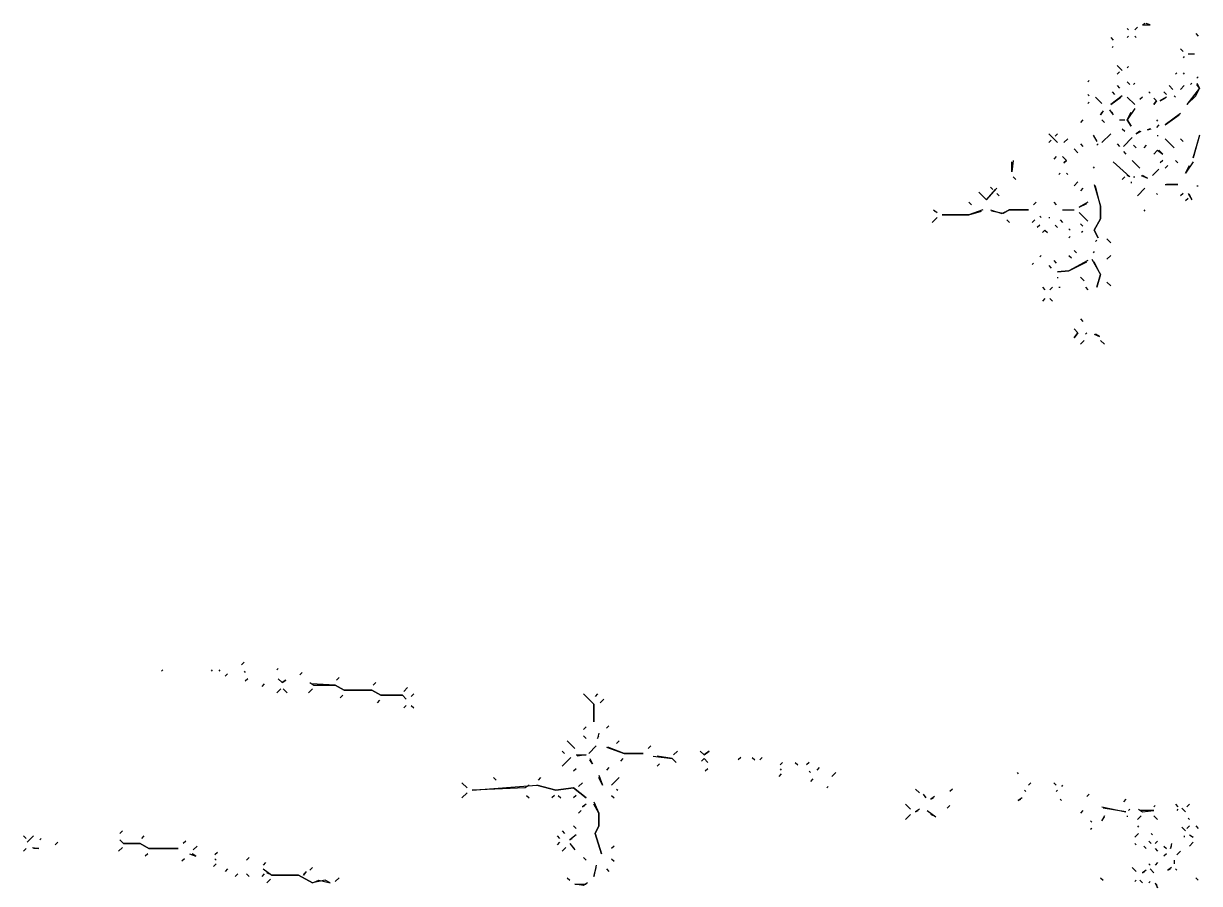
# Model space of a CAD drawing. Extents: x 1 to 2775, y -31 to 2075.
# Drawn here: x 2150 to 2304.7, y 1155.6 to 1268.7 of the extents above; entities that cross this region are included whole.
import ezdxf

# ---------------------------------------------------------------- set-up
doc = ezdxf.new("R2010")
doc.units = 0
doc.layers.add('LINEWORK', color=4, linetype='CONTINUOUS')

msp = doc.modelspace()

# ---------------------------------------------------------------- linework, layer by layer
at = {"layer": 'LINEWORK'}
for points in [[(2297.5, 1268.6667), (2297.1667, 1268.5), (2298.1667, 1268.5), (2297.6667, 1268.6667)], [(2293, 1266.8333), (2293.3333, 1266.5)], [(2295.1667, 1268), (2295.3333, 1267.8333)], [(2295.3333, 1267), (2295.1667, 1266.8333)], [(2296.5, 1268.1667), (2296.1667, 1267.8333)], [(2296.1667, 1267), (2296.3333, 1266.8333)], [(2304.1667, 1267.3333), (2304.5, 1267)], [(2293.3333, 1265.6667), (2293.1667, 1265.5)], [(2302.1667, 1265.3333), (2302.5, 1265)], [(2302.6667, 1264.3333), (2302.5, 1264.1667)], [(2303.1667, 1264.6667), (2304, 1264.6667)], [(2293.8333, 1263.1667), (2294.5, 1262.5)], [(2294.1667, 1262.3333), (2293.8333, 1262)], [(2295.3333, 1263), (2295.1667, 1262.8333)], [(2301.6667, 1262.1667), (2301.5, 1262)], [(2302.5, 1262.1667), (2302.6667, 1262)], [(2290.1667, 1261.1667), (2290, 1261)], [(2295.1667, 1261), (2295.5, 1260.6667)], [(2296.1667, 1260.8333), (2296, 1260.6667)], [(2304.3333, 1260.8333), (2304.6667, 1260.1667), (2303, 1258), (2304.1667, 1259.1667), (2304.6667, 1260.1667), (2304.3333, 1260.6667)], [(2303.6667, 1260.8333), (2303.5, 1260.6667)], [(2304.5, 1261.6667), (2304.3333, 1261.5)], [(2290, 1259.3333), (2290.1667, 1259.1667)], [(2291, 1259), (2291.8333, 1258.1667)], [(2294.5, 1259.1667), (2293, 1258), (2294.3333, 1259)], [(2293.1667, 1259.6667), (2293.5, 1259.3333)], [(2293.8333, 1260.5), (2294.1667, 1260.1667)], [(2295.1667, 1259), (2296.1667, 1258)], [(2297.1667, 1259), (2296.8333, 1258.6667)], [(2298, 1259.6667), (2298.1667, 1259.5)], [(2300.3333, 1259), (2299.5, 1258.5), (2300.1667, 1258.8333)], [(2300, 1259.6667), (2300.3333, 1259.3333)], [(2300.6667, 1260.5), (2301.1667, 1260)], [(2301.3333, 1259.1667), (2301.5, 1259)], [(2302.6667, 1260.5), (2302.1667, 1260)], [(2290.1667, 1258.3333), (2290, 1258.1667)], [(2296.1667, 1257.5), (2295.1667, 1256), (2295.6667, 1255.1667), (2295.1667, 1256), (2295.6667, 1257)], [(2298.6667, 1258.8333), (2299, 1258.5), (2298.6667, 1258), (2299, 1258.5)], [(2289.3333, 1256), (2289, 1255.6667)], [(2292, 1257.1667), (2291.6667, 1256.6667), (2291.8333, 1257)], [(2291.8333, 1256), (2292.1667, 1255.6667)], [(2292.8333, 1257.3333), (2293.3333, 1256.6667), (2293.1667, 1257)], [(2294.1667, 1256), (2294.8333, 1256)], [(2299, 1256), (2299.1667, 1255.8333)], [(2302.1667, 1256.8333), (2300.1667, 1255.3333), (2302, 1256.6667)], [(2294.5, 1254.8333), (2294.8333, 1254.5)], [(2296.8333, 1254.5), (2296.3333, 1254.1667), (2297, 1254.5)], [(2298.1667, 1254.8333), (2297.8333, 1254.6667), (2298.3333, 1254.8333)], [(2299.3333, 1255.3333), (2299, 1255)], [(2284.8333, 1254.1667), (2286, 1253)], [(2285.1667, 1253.3333), (2284.8333, 1253)], [(2286, 1254.1667), (2285.6667, 1253.8333)], [(2287.3333, 1253.5), (2286.8333, 1253)], [(2289, 1252.8333), (2289.3333, 1252.5)], [(2290.6667, 1254), (2291.1667, 1253.1667), (2290.8333, 1253.8333)], [(2291.3333, 1252.8333), (2291.1667, 1252.6667)], [(2293, 1254.1667), (2291.8333, 1253)], [(2293.8333, 1252.8333), (2294.1667, 1252.5)], [(2295.8333, 1253.6667), (2294.6667, 1252.5)], [(2299.1667, 1254), (2299.1667, 1253.8333)], [(2300.1667, 1253.5), (2301.3333, 1252.3333)], [(2302.1667, 1253.5), (2302.5, 1253.1667)], [(2304.6667, 1254), (2303.8333, 1251), (2304.6667, 1253.8333)], [(2288.1667, 1252.1667), (2288.6667, 1251.6667)], [(2294.6667, 1251.8333), (2295, 1251.5)], [(2296, 1252.6667), (2296.3333, 1252.3333)], [(2297.6667, 1252.6667), (2297.3333, 1252.3333)], [(2299.1667, 1252), (2298.6667, 1251.5), (2299.1667, 1252), (2299.8333, 1251.5), (2299.3333, 1252)], [(2280.1667, 1250.6667), (2280, 1249.1667), (2280, 1250.5)], [(2285.8333, 1251.1667), (2285.5, 1250.8333)], [(2286.6667, 1251.1667), (2287.1667, 1250.6667), (2286.8333, 1250.3333), (2287.1667, 1250.6667)], [(2290.8333, 1249.8333), (2290.6667, 1249.6667)], [(2293.3333, 1250.5), (2295.5, 1248.5), (2295.1667, 1248.6667)], [(2295.8333, 1250.6667), (2296.8333, 1249.6667)], [(2299.8333, 1250.6667), (2299.5, 1250.3333)], [(2300.5, 1250), (2300.1667, 1249.6667)], [(2301.5, 1250.6667), (2301.8333, 1250.3333)], [(2303.8333, 1250.5), (2302.8333, 1249), (2303.3333, 1250)], [(2280.1667, 1248.5), (2280.5, 1248.1667)], [(2286.3333, 1249), (2286.1667, 1248.8333)], [(2287.1667, 1249), (2287.3333, 1248.8333)], [(2294.8333, 1248.5), (2294.5, 1248.1667)], [(2296, 1248.5), (2296.1667, 1248.5)], [(2297, 1248.6667), (2297.8333, 1248.3333), (2297.1667, 1248.6667)], [(2299.3333, 1249.5), (2298.5, 1248.6667)], [(2278, 1247), (2276.6667, 1245.5), (2275.6667, 1246.5), (2276.6667, 1245.5), (2277.8333, 1246.8333)], [(2277.1667, 1247.1667), (2277.5, 1246.8333)], [(2288.6667, 1247.8333), (2288.1667, 1247.3333)], [(2289.3333, 1247), (2289, 1246.6667)], [(2290.8333, 1247.5), (2291.6667, 1244.6667), (2291.6667, 1243), (2290.8333, 1241.5), (2291.3333, 1240.5), (2290.8333, 1241.5), (2291.6667, 1243), (2291.6667, 1244.6667), (2291, 1247.3333)], [(2295.6667, 1247.8333), (2295.6667, 1247.6667)], [(2297.5, 1247), (2296.5, 1246)], [(2300.1667, 1247.5), (2301.8333, 1247.5), (2300.3333, 1247.5)], [(2304.3333, 1247.3333), (2304.5, 1247.3333)], [(2274.3333, 1245.1667), (2274.6667, 1244.8333)], [(2278, 1246.3333), (2278.3333, 1246)], [(2283.1667, 1245.1667), (2282.8333, 1244.8333)], [(2285.5, 1245.1667), (2285.8333, 1244.8333)], [(2290, 1245.1667), (2288.8333, 1244.5), (2289.8333, 1245)], [(2299, 1246.3333), (2299.1667, 1246.1667)], [(2302.5, 1246.3333), (2302.1667, 1246)], [(2303.1667, 1245.6667), (2302.8333, 1245.3333)], [(2303.1667, 1246.3333), (2303.6667, 1245.5), (2303.3333, 1246.1667)], [(2269.6667, 1244.1667), (2270.1667, 1243.8333), (2269.8333, 1244)], [(2276.1667, 1244.1667), (2274.3333, 1243.5), (2270.8333, 1243.5), (2274.3333, 1243.5), (2276, 1244)], [(2277.1667, 1244.1667), (2278.6667, 1243.6667), (2279.6667, 1244.1667), (2282.1667, 1244.1667), (2279.6667, 1244.1667), (2278.8333, 1243.6667), (2277.3333, 1244)], [(2286.6667, 1244.1667), (2288.1667, 1244.1667)], [(2288.8333, 1243.8333), (2290, 1242.6667)], [(2297.5, 1244.1667), (2297.3333, 1244)], [(2270.1667, 1243.1667), (2269.5, 1242.5)], [(2279.3333, 1242.8333), (2279.6667, 1242.5)], [(2283, 1242.8333), (2282.6667, 1242.5)], [(2283.6667, 1242.1667), (2283.3333, 1241.8333)], [(2283.6667, 1243.3333), (2283.8333, 1243.1667)], [(2284.8333, 1243.1667), (2285, 1243.1667)], [(2285.6667, 1242.1667), (2286, 1241.8333)], [(2286.3333, 1242.8333), (2286.6667, 1242.5)], [(2289, 1242.3333), (2289.3333, 1242)], [(2284.3333, 1241.5), (2284, 1241.1667), (2284.3333, 1241.5), (2284.6667, 1241.1667)], [(2287.5, 1241.6667), (2287.6667, 1241.5)], [(2287.6667, 1240.6667), (2287.5, 1240.5)], [(2289.3333, 1241.3333), (2289.1667, 1241.1667)], [(2291.1667, 1240.1667), (2291, 1240)], [(2292.5, 1240.3333), (2293, 1239.8333)], [(2283.8333, 1238.1667), (2283.6667, 1238)], [(2285.5, 1237.5), (2285.8333, 1237.1667)], [(2290, 1237.5), (2287.5, 1236.1667), (2286, 1236), (2287.5, 1236.1667), (2289.8333, 1237.3333)], [(2287.5, 1238.1667), (2287.8333, 1237.8333)], [(2288.1667, 1238.8333), (2288.5, 1238.5)], [(2290.5, 1237.6667), (2291.6667, 1235.6667), (2291.1667, 1234), (2291.6667, 1235.6667), (2290.8333, 1237.3333)], [(2290.8333, 1238.6667), (2290.6667, 1238.5)], [(2293, 1238.1667), (2292.5, 1237.6667)], [(2282.8333, 1237.1667), (2282.6667, 1237)], [(2284.8333, 1236.8333), (2285.1667, 1236.5)], [(2286, 1235.3333), (2286, 1235.1667)], [(2289, 1235.3333), (2289.5, 1234.8333)], [(2292.5, 1234.6667), (2293, 1234.1667)], [(2284, 1234), (2284.3333, 1233.6667)], [(2285.3333, 1234), (2285, 1233.6667)], [(2286.1667, 1234), (2286.3333, 1234)], [(2289.6667, 1234), (2290, 1233.6667)], [(2284.3333, 1232.5), (2284, 1232.1667)], [(2285, 1232.5), (2285.3333, 1232.1667)], [(2289, 1229.8333), (2289.3333, 1229.5)], [(2288.1667, 1228.5), (2288.6667, 1228), (2288.1667, 1227.3333), (2288.6667, 1228)], [(2289.5, 1227), (2289, 1226.5)], [(2289.8333, 1228), (2289.6667, 1227.8333)], [(2290.8333, 1227.8333), (2291.5, 1227.5), (2291, 1227.8333)], [(2291.6667, 1227), (2292.1667, 1226.5)], [(2168.3333, 1183.6667), (2168.1667, 1183.5)], [(2174.6667, 1183.6667), (2174.8333, 1183.5)], [(2175.8333, 1183.6667), (2175.6667, 1183.5)], [(2179, 1184.6667), (2178.6667, 1184.3333)], [(2179, 1183.5), (2179.1667, 1183.3333)], [(2183.5, 1183.8333), (2183.3333, 1183.6667)], [(2186.6667, 1183.3333), (2186.3333, 1183)], [(2176.8333, 1183.1667), (2176.5, 1182.8333)], [(2179.5, 1182.5), (2179.1667, 1182.1667)], [(2181.6667, 1181.8333), (2181.3333, 1181.5)], [(2183.5, 1182.5), (2184, 1182), (2184.5, 1182.3333), (2184, 1182)], [(2187.6667, 1182), (2188.1667, 1181.6667), (2191, 1181.6667), (2192.1667, 1181), (2195.8333, 1181), (2197, 1180.3333), (2199.8333, 1180.3333), (2200.3333, 1179.8333), (2199.8333, 1180.3333), (2197, 1180.3333), (2195.8333, 1181), (2192.1667, 1181), (2191, 1181.6667), (2187.8333, 1181.8333)], [(2191.5, 1182.6667), (2191.1667, 1182.3333)], [(2196.3333, 1182), (2196, 1181.6667)], [(2183.8333, 1181.1667), (2183.3333, 1180.6667)], [(2184.1667, 1181.1667), (2184.6667, 1180.6667)], [(2188, 1181.1667), (2187.5, 1180.6667)], [(2192, 1180.3333), (2191.6667, 1180)], [(2200.5, 1181.3333), (2200, 1180.8333)], [(2201.3333, 1180.5), (2201, 1180.1667)], [(2223.6667, 1180.5), (2225, 1179.1667), (2225, 1176.8333), (2225, 1179.1667)], [(2225.5, 1180.5), (2225.1667, 1180.1667)], [(2196.8333, 1179.6667), (2196.5, 1179.3333)], [(2200.3333, 1179), (2200, 1178.6667)], [(2201, 1179), (2201.3333, 1178.6667)], [(2226.3333, 1179.8333), (2225.8333, 1179.3333)], [(2224, 1176.1667), (2223.6667, 1175.8333)], [(2227, 1176.3333), (2226.6667, 1176)], [(2221.5, 1174.3333), (2222.5, 1173.3333)], [(2223.6667, 1175), (2224, 1174.6667)], [(2225.6667, 1175.3333), (2225.5, 1174.6667), (2225.6667, 1175)], [(2228.3333, 1174.3333), (2228, 1174)], [(2220.8333, 1173), (2221.1667, 1172.6667)], [(2222.6667, 1172.5), (2224, 1172.5), (2222.8333, 1172.3333)], [(2225.3333, 1173.6667), (2224.3333, 1172.6667)], [(2226.6667, 1173.5), (2229, 1172.6667), (2231.5, 1172.6667), (2229, 1172.6667), (2226.8333, 1173.5)], [(2232.5, 1173.6667), (2232.1667, 1173.3333)], [(2236, 1173), (2235.5, 1172.5)], [(2239, 1173), (2239.5, 1172.5), (2240.1667, 1173), (2239.5, 1172.5)], [(2222, 1172.1667), (2220.8333, 1171)], [(2224.5, 1172), (2224.8333, 1171.3333), (2224.5, 1171.8333)], [(2227, 1170.8333), (2226.6667, 1170.5)], [(2228.8333, 1172), (2228.5, 1171.6667)], [(2232.8333, 1172.3333), (2235.3333, 1172), (2235.8333, 1171.5), (2235.3333, 1172), (2233.3333, 1172.3333)], [(2233.6667, 1171.3333), (2233.3333, 1171)], [(2239.5, 1172), (2239.1667, 1171.6667), (2239.5, 1172), (2240, 1171.5)], [(2244.3333, 1172.1667), (2244, 1171.8333)], [(2245.8333, 1172.1667), (2246.1667, 1171.8333)], [(2247.1667, 1172.1667), (2246.8333, 1171.8333)], [(2249.8333, 1171.5), (2249.5, 1171.1667)], [(2251.5, 1171.5), (2251.8333, 1171.1667)], [(2253.3333, 1171.5), (2253, 1171.1667)], [(2254.6667, 1170.8333), (2254.3333, 1170.5)], [(2211.8333, 1169.5), (2212.1667, 1169.1667)], [(2218, 1169.5), (2217.6667, 1169.1667)], [(2222.6667, 1170.6667), (2222.3333, 1170.3333)], [(2225.6667, 1169.8333), (2226.1667, 1168.5), (2225.6667, 1169.5)], [(2228.3333, 1169.5), (2227.3333, 1168.5)], [(2240, 1170.6667), (2239.6667, 1170.3333)], [(2249.6667, 1170), (2249.3333, 1169.6667)], [(2249.5, 1170.6667), (2249.6667, 1170.5)], [(2253.3333, 1170.3333), (2253.5, 1170.1667)], [(2253.8333, 1169.3333), (2253.5, 1169)], [(2256.8333, 1170.1667), (2256.3333, 1169.6667)], [(2280.6667, 1170.1667), (2280.8333, 1170)], [(2207.6667, 1168.8333), (2208.3333, 1168.1667)], [(2216.5, 1168.5), (2216, 1168.1667), (2209, 1167.8333), (2217.5, 1168.5), (2220, 1167.8333), (2222.3333, 1168.1667), (2224, 1166.8333), (2222.3333, 1168.1667), (2220, 1167.8333), (2217.5, 1168.5)], [(2223.5, 1168.8333), (2223, 1168.3333)], [(2228, 1168), (2228.1667, 1167.8333)], [(2255.8333, 1168.3333), (2255.6667, 1168.1667)], [(2267.3333, 1168), (2267.8333, 1167.5)], [(2272.1667, 1168), (2271.8333, 1167.6667)], [(2281.6667, 1167.8333), (2281.8333, 1167.6667)], [(2282.5, 1168.8333), (2282.1667, 1168.5)], [(2285.5, 1168.8333), (2285.8333, 1168.5)], [(2286, 1167.8333), (2285.8333, 1167.6667)], [(2286.6667, 1168.5), (2286.5, 1168.3333)], [(2208.3333, 1167.5), (2207.6667, 1166.8333)], [(2216.1667, 1167.1667), (2216.5, 1166.8333)], [(2219.8333, 1167.1667), (2219.5, 1166.8333)], [(2220.3333, 1167.1667), (2220.6667, 1166.8333)], [(2222.6667, 1167.1667), (2222.3333, 1166.8333)], [(2225, 1166.3333), (2225.6667, 1164.8333), (2225.6667, 1163.1667), (2225.1667, 1162.1667), (2226, 1159.5), (2225.1667, 1162.1667), (2225.6667, 1163.1667), (2225.6667, 1164.8333), (2225, 1166)], [(2227.3333, 1167.1667), (2227.6667, 1166.8333)], [(2268.3333, 1167.3333), (2268.6667, 1166.8333), (2268.5, 1167.1667)], [(2269.8333, 1167), (2269.3333, 1166.6667), (2269.6667, 1166.8333)], [(2281.3333, 1166.8333), (2280.8333, 1166.5), (2281.1667, 1166.6667)], [(2286.3333, 1166.6667), (2286.5, 1166.5)], [(2290.1667, 1167.3333), (2289.8333, 1167)], [(2295, 1166.6667), (2294.6667, 1166.3333)], [(2223.3333, 1165.1667), (2223, 1164.8333)], [(2224, 1166), (2223.5, 1165.6667), (2223.8333, 1165.8333)], [(2266, 1166), (2266.6667, 1165.3333)], [(2266.6667, 1164.6667), (2266, 1164)], [(2267.8333, 1165.3333), (2267.3333, 1165), (2267.6667, 1165.1667)], [(2268.8333, 1165.1667), (2270, 1164.3333), (2269.3333, 1164.6667)], [(2271.8333, 1165.8333), (2271.5, 1165.5)], [(2289.3333, 1165.1667), (2289, 1164.8333)], [(2291.8333, 1165.6667), (2295, 1165), (2292, 1165.5)], [(2295.5, 1165.3333), (2295.3333, 1165.1667)], [(2296.6667, 1165.3333), (2297.1667, 1165), (2298.6667, 1165.1667), (2296.8333, 1165.1667)], [(2298.8333, 1165.8333), (2298.6667, 1165.6667)], [(2301.5, 1166), (2301.8333, 1165.6667)], [(2301.8333, 1165.3333), (2301.6667, 1165.1667)], [(2302.3333, 1165.5), (2302.8333, 1165)], [(2303.3333, 1166), (2303, 1165.6667)], [(2222.3333, 1163.1667), (2222.6667, 1162.8333)], [(2290.3333, 1163.8333), (2290.5, 1163.6667)], [(2292.1667, 1164.5), (2291.8333, 1163.8333), (2292.1667, 1164.3333)], [(2295.1667, 1164.5), (2295.1667, 1164.3333)], [(2297, 1164.5), (2296.5, 1164)], [(2296.5, 1163.1667), (2296.6667, 1163)], [(2298.6667, 1164.5), (2299.1667, 1164)], [(2303.3333, 1163.1667), (2303, 1162.8333)], [(2303.1667, 1164.1667), (2303.3333, 1164)], [(2304.1667, 1163.1667), (2304.5, 1162.8333)], [(2150, 1161.8333), (2150.3333, 1161.5)], [(2151.3333, 1161.8333), (2150.5, 1161)], [(2163, 1162.5), (2162.6667, 1162.1667)], [(2165.8333, 1161.8333), (2165.5, 1161.5)], [(2220.1667, 1161.8333), (2220.5, 1161.5)], [(2220.8333, 1162.5), (2221.1667, 1162.1667)], [(2222.6667, 1162), (2221.8333, 1161.3333), (2222.1667, 1161.5)], [(2290.5, 1162.8333), (2290.3333, 1162.6667)], [(2296.6667, 1162.1667), (2296.1667, 1161.6667)], [(2298.3333, 1162.1667), (2298.5, 1162)], [(2302.3333, 1163), (2302.8333, 1162.5)], [(2302.6667, 1161.8333), (2302.6667, 1161.6667)], [(2303.3333, 1162), (2303.8333, 1161.6667), (2303.5, 1161.8333)], [(2150.3333, 1160.1667), (2150, 1159.8333)], [(2151.1667, 1160.3333), (2152, 1160.1667), (2151.3333, 1160.1667)], [(2152.3333, 1161.5), (2152.1667, 1161.3333)], [(2154.5, 1161), (2154.1667, 1160.6667)], [(2163, 1160.3333), (2162.5, 1159.8333)], [(2162.6667, 1161.3333), (2163.1667, 1160.8333), (2165.3333, 1160.8333), (2166.5, 1160.1667), (2170.3333, 1160.1667), (2166.5, 1160.1667), (2165.3333, 1160.8333), (2163.1667, 1160.8333)], [(2171.3333, 1161.1667), (2171, 1160.8333)], [(2172.8333, 1160.5), (2172.3333, 1160)], [(2220.5, 1161), (2220.1667, 1160.6667)], [(2221.3333, 1160.3333), (2220.8333, 1159.8333)], [(2221.8333, 1160.8333), (2222.5, 1160), (2222.3333, 1160.3333)], [(2227.6667, 1160.5), (2227.3333, 1160.1667)], [(2296.1667, 1160.8333), (2296.3333, 1160.6667)], [(2297.3333, 1160.5), (2297.6667, 1160.1667)], [(2298, 1161.1667), (2298.3333, 1160.8333)], [(2299.1667, 1161.1667), (2298.8333, 1160.8333)], [(2298.8333, 1160.1667), (2299.1667, 1159.8333)], [(2300, 1160.5), (2300.3333, 1160.1667)], [(2301, 1160.8333), (2300.8333, 1160.1667), (2301, 1160.5)], [(2303.8333, 1161), (2303.3333, 1160.5)], [(2166.3333, 1159.5), (2166, 1159.1667)], [(2171.1667, 1158.8333), (2170.8333, 1158.5)], [(2171.8333, 1159.5), (2172.6667, 1159.1667), (2172.1667, 1159.5)], [(2175.5, 1159.6667), (2175.1667, 1159.3333)], [(2175.1667, 1158.8333), (2175.3333, 1158.6667)], [(2179.6667, 1159), (2179.3333, 1158.6667)], [(2223.6667, 1159), (2224, 1158.6667)], [(2227.3333, 1158.8333), (2227.6667, 1158.5)], [(2300.3333, 1159.5), (2300, 1159.1667)], [(2301.3333, 1158.6667), (2301.3333, 1158.1667)], [(2302.1667, 1159.8333), (2301.6667, 1159.3333)], [(2175.3333, 1158.1667), (2175, 1157.8333)], [(2176.8333, 1157.5), (2176.5, 1157.1667)], [(2181.8333, 1158.3333), (2181.5, 1158)], [(2181.5, 1157.5), (2182.6667, 1156.6667), (2186.1667, 1156.6667), (2188, 1155.6667), (2188.8333, 1156), (2190.3333, 1155.6667), (2189.6667, 1156), (2188, 1155.6667), (2186.1667, 1156.6667), (2182.6667, 1156.6667), (2182, 1157)], [(2187.1667, 1157.1667), (2186.8333, 1156.6667), (2187, 1157)], [(2188, 1157.6667), (2187.6667, 1157.3333)], [(2225.3333, 1158), (2225, 1156.5), (2225.3333, 1157.6667)], [(2226.6667, 1157.5), (2227, 1157.1667)], [(2295.8333, 1157.6667), (2296.3333, 1157.1667)], [(2297.6667, 1157.3333), (2297.1667, 1157), (2297.5, 1157.1667)], [(2298, 1158.1667), (2298.1667, 1158)], [(2298.1667, 1157.5), (2298.6667, 1157)], [(2299.1667, 1158.3333), (2298.8333, 1158)], [(2301, 1157.6667), (2300.5, 1157.3333), (2300.8333, 1157.5)], [(2301.5, 1157.5), (2301.6667, 1157.3333)], [(2178.1667, 1156.8333), (2177.8333, 1156.5)], [(2179.3333, 1156.8333), (2179.6667, 1156.5)], [(2181.6667, 1156.8333), (2181.3333, 1156.5)], [(2182.5, 1156.1667), (2182, 1155.6667)], [(2191.5, 1156.3333), (2191, 1155.8333)], [(2221.5, 1156.3333), (2221.8333, 1156)], [(2224.1667, 1155.6667), (2223.6667, 1155.3333), (2222.5, 1155.5), (2224, 1155.5)], [(2291.6667, 1156.3333), (2292, 1156)], [(2296.3333, 1156), (2296.1667, 1155.8333)], [(2296.8333, 1156), (2297.1667, 1155.6667)], [(2298.1667, 1155.8333), (2298, 1155.6667)], [(2298.8333, 1155.6667), (2299.1667, 1155), (2299, 1155.5)], [(2304.1667, 1156.3333), (2304.5, 1156)]]:
    msp.add_lwpolyline(points, dxfattribs=at)

doc.saveas('drawing.dxf')
